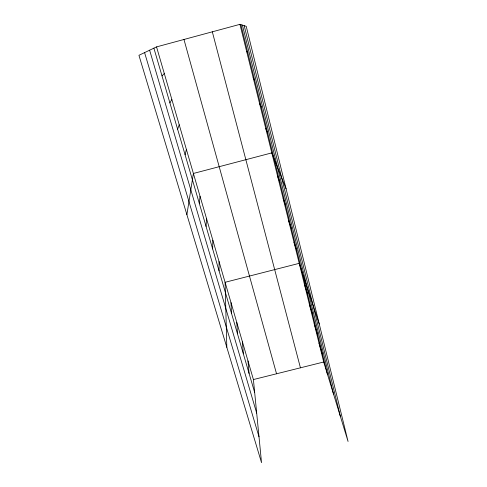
<?xml version="1.0" encoding="UTF-8"?>
<svg xmlns="http://www.w3.org/2000/svg" width="487" height="487" viewBox="0 0 487 487"><rect width="100%" height="100%" fill="white"/><g stroke="black" fill="none" stroke-linecap="round" stroke-linejoin="round"><path stroke-width="0.73" d="M212.649 248.936L212.849 240.261M206.062 226.431L206.518 218.517M199.317 203.377L200.035 196.255M186.892 214.645L193.394 173.463L271.813 152.881L286.094 188.834M185.097 154.799L186.393 149.406M177.603 129.183L179.21 124.745M169.908 102.891L171.844 99.451M162.007 75.893L164.289 73.513M156.54 46.892L138.935 55.305L261.531 462.65L253.41 379.556L156.54 46.892L239.927 24.35L246.227 26.322L348.065 441.466L323.691 362.005L239.927 24.35M253.41 379.556L323.691 362.005M246.635 51.391L247.853 52.84M253.167 77.737L254.652 80.276M259.541 103.414L261.269 106.994M265.75 128.458L267.71 133.018M277.553 176.02L279.934 182.369M283.154 198.611L285.735 205.782M288.633 220.69L291.39 228.634M293.984 242.258L296.918 250.939M319.259 324.038L299.213 263.339L225.091 282.296L226.82 347.322M304.326 283.958L307.583 294.008M309.33 304.113L312.733 314.803M314.218 323.831L317.767 335.129M319.009 343.122L322.692 354.999M144.584 52.602L259.005 436.79M149.619 50.198L256.686 413.116M153.886 48.158L254.683 392.559M183.97 39.477L276.537 373.779M212.32 31.813L300.436 367.813M242.398 25.123L333.528 394.08M240.876 24.648L327.501 374.43M244.206 25.689L340.474 416.726M247.986 360.94L249.076 373.413M242.453 341.917L243.348 353.836M236.792 322.479L237.486 333.808M231.002 302.61L231.489 313.324M219.04 261.519L219.077 270.906"/></g></svg>
